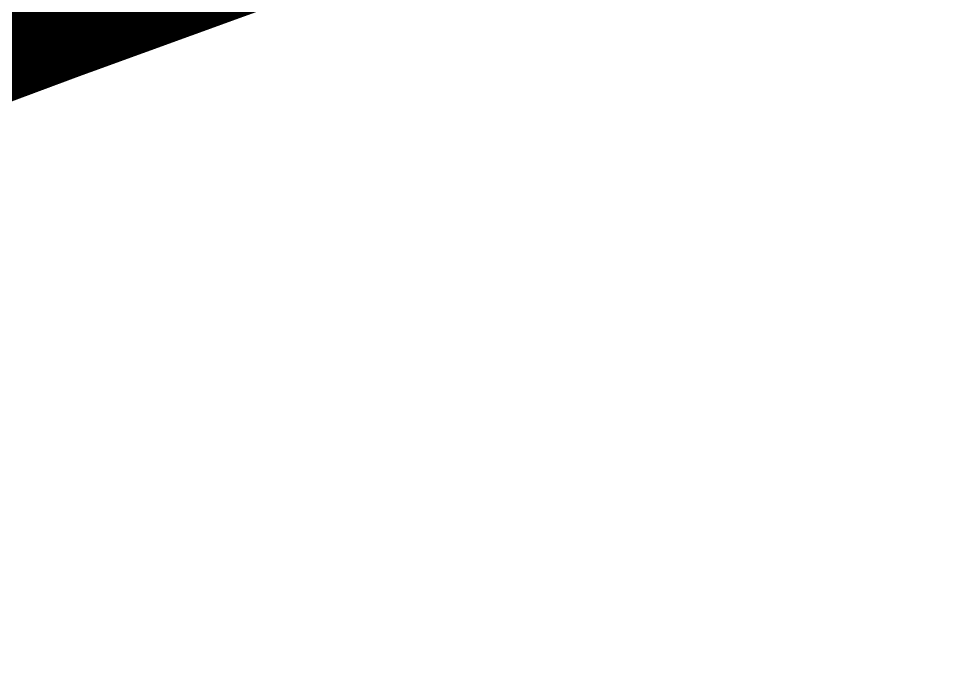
# Model space of a CAD drawing. Extents: x 12199666 to 24617114, y 1197707 to 2548648.
# Drawn here: x 12299947.2 to 12300279.1, y 1249177 to 1249413.1 of the extents above; entities that cross this region are included whole.
import ezdxf

# ---------------------------------------------------------------- set-up
doc = ezdxf.new("R2010")
doc.units = 0
doc.header["$LTSCALE"] = 10
doc.header["$MEASUREMENT"] = 0
doc.layers.add('TX-PLAN-T1-F11$0$_EDO-ALUMINIUM-SECTION', color=90, linetype='Continuous', lineweight=30)
doc.layers.add('TX-PLAN-T1-F11$0$幕墙线', color=114, linetype='Continuous', lineweight=30)
doc.layers.add('TX-PLAN-T1-F11$0$bangong', color=5, linetype='Continuous', true_color=0x0000ff)
for name, color, linetype in [('TX-PLAN-T1-F11$0$F-Glass', 5, 'Continuous'), ('TX-PLAN-T1-F11$0$F_MISC', 8, 'Continuous'), ('TX-PLAN-T1-F11$0$TC', 4, 'Continuous')]:
    doc.layers.add(name, color=color, linetype=linetype)

# ---------------------------------------------------------------- blocks, each defined once
blk = doc.blocks.new('*U161')
at = {"linetype": 'Continuous'}
blk.add_hatch(color=4, dxfattribs=at).paths.add_polyline_path([(-39.56000000512402, 1.000000000547189), (-39.55999967636551, 918.7199344708067), (-41.07999967636551, 918.7199344702589), (-41.08000000512402, 0.9999999999995453)])
at = {"color": 4, "linetype": 'Continuous'}
blk.add_lwpolyline([(-39.56000000512402, 1.000000000547189), (-39.55999967636551, 918.7199344708067), (-41.07999967636551, 918.7199344702589), (-41.08000000512402, 0.9999999999995453)], close=True, dxfattribs=at)
at = {"layer": 'TX-PLAN-T1-F11$0$F-Glass'}
for points in [[(-49.07999967636551, 918.7199344702591), (-49.08000000512402, 0.9999999999995453), (-48.08000000512402, -4.547473508864641e-13), (-42.08000000512402, -4.547473508864641e-13), (-41.08000000512402, 0.9999999999995453), (-41.07999967636551, 918.7199344702593)], [(-33.55999967636551, 918.7199344715275), (-33.56000000512402, 1.000000001267765), (-34.56000000512402, 1.267764559997886e-09), (-38.56000000512402, 5.471889608088532e-10), (-39.56000000512402, 1.000000000547189), (-39.55999967636551, 918.719934470807)]]:
    blk.add_lwpolyline(points, dxfattribs=at)
at = {"layer": 'TX-PLAN-T1-F11$0$TC', "color": 9, "linetype": 'Continuous'}
for p, q in [((-48.08000000512402, -4.547473508864641e-13), (-48.07999967636551, 918.7199344702591)), ((-42.08000000512402, -4.547473508864641e-13), (-42.07999967636551, 918.7199344702593)), ((-38.56000000512402, 5.471889608088532e-10), (-38.55999967636551, 918.719934470807)), ((-34.56000000512402, 1.267764559997886e-09), (-34.55999967636551, 918.7199344715275))]:
    blk.add_line(p, q, dxfattribs=at)
blk = doc.blocks.new('*U193')
at = {"layer": 'TX-PLAN-T1-F11$0$F_MISC', "rotation": 120.0159999954288}
blk.add_blockref('*U161', (1456.811700079124, 31.73098348452186), dxfattribs=at)
blk = doc.blocks.new('TX-PLAN-T1-F11$0$A$C21521A5F')
at = {"rotation": 90}
blk.add_blockref('*U193', (388.7170751225203, 1760.219757124782, 0.0004146164392175001), dxfattribs=at)
blk = doc.blocks.new('TX-PLAN-T1-F11$0$标准层幕墙0118')
at = {"color": 3, "rotation": 270}
blk.add_blockref('TX-PLAN-T1-F11$0$A$C21521A5F', (4239.780242875684, -661.2834627595585, -0.0004146164392191649), dxfattribs=at)
blk = doc.blocks.new('TX-PLAN-T1-F11')
at = {"layer": 'TX-PLAN-T1-F11$0$bangong', "const_width": 100}
blk.add_lwpolyline([(12304668.76189766, 1248792.335929503), (12303555.71862895, 1248388.142278738), (12303508.19265145, 1248370.427874519), (12303251.78828407, 1249059.698724772), (12303247.13090024, 1249063.298802095), (12303189.66486171, 1249041.879429174), (12302076.62159299, 1248637.685778409), (12302029.09561549, 1248619.971374189), (12301772.69124811, 1249309.242224443), (12301768.03386428, 1249312.842301766), (12301710.56782575, 1249291.422928844), (12300597.52455704, 1248887.229278079), (12300549.99857954, 1248869.51487386), (12300293.59421215, 1249558.785724113), (12300288.93682833, 1249562.385801436), (12300231.47078979, 1249540.966428514), (12299118.42752108, 1249136.772777749)], dxfattribs=at)
at = {"layer": 'TX-PLAN-T1-F11$0$幕墙线'}
blk.add_lwpolyline([(12304713.54617583, 1248758.726555413), (12303496.49231972, 1248305.145598247), (12303234.44913988, 1249008.270055083), (12302017.39528376, 1248554.689097917), (12301755.35210366, 1249257.813554657), (12300538.29675778, 1248804.236595699), (12300276.25506797, 1249507.357054424), (12299059.19972182, 1249053.780095369), (12298797.15803201, 1249756.900554094), (12297580.10268587, 1249303.323595039), (12297318.06099579, 1250006.444053667), (12296101.00713994, 1249552.863096598), (12295838.9639601, 1250255.987553434), (12294621.91010399, 1249802.406596268), (12294359.86692414, 1250505.531053104), (12293142.811578, 1250051.95409405), (12292880.76988819, 1250755.074552775), (12291855.05760744, 1250298.754372426)], dxfattribs=at)
at = {"layer": 'TX-PLAN-T1-F11$0$_EDO-ALUMINIUM-SECTION', "rotation": 350.4236156863823}
blk.add_blockref('TX-PLAN-T1-F11$0$标准层幕墙0118', (12293055.45042718, 1251790.443008234), dxfattribs=at)

msp = doc.modelspace()

# ---------------------------------------------------------------- block references
msp.add_blockref('TX-PLAN-T1-F11', (0, 0))

doc.saveas('drawing.dxf')
